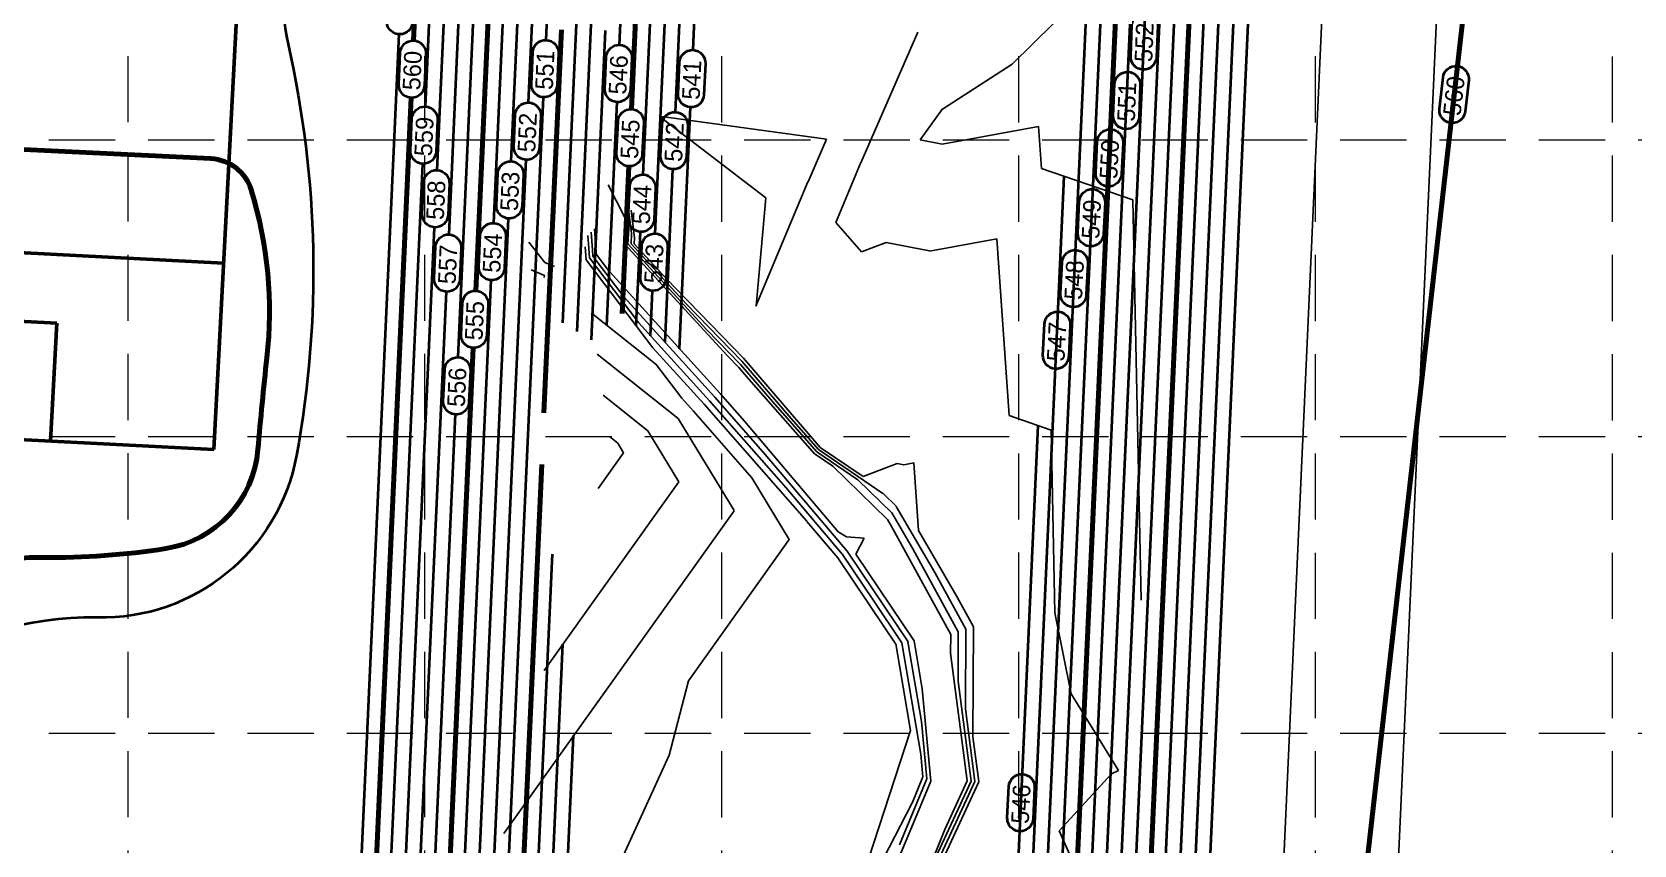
# Model space of a CAD drawing. Header units: feet. Extents: x 10084 to 13321, y 3329 to 8503.
# Drawn here: x 11676.6 to 12112.1, y 4917.2 to 5138.3 of the extents above; entities that cross this region are included whole.
import ezdxf
from ezdxf.enums import TextEntityAlignment as Align

# ---------------------------------------------------------------- set-up
doc = ezdxf.new("R2010")
doc.units = ezdxf.units.FT
doc.header["$LTSCALE"] = 40
doc.header["$MEASUREMENT"] = 0
doc.linetypes.add('DASHED', pattern=[0.75, 0.5, -0.25])
doc.linetypes.add('HIDDEN', pattern=[0.375, 0.25, -0.125])
for name, color, linetype in [('CONT-L', 55, 'Continuous'), ('CURB', 4, 'Continuous'), ('GRID', 254, 'DASHED'), ('Level 1', 7, 'Continuous'), ('Level 8', 7, 'Continuous'), ('LOT', 7, 'Continuous')]:
    doc.layers.add(name, color=color, linetype=linetype)
doc.styles.add('Style-CB101', font='CB101.shx')

msp = doc.modelspace()

# ---------------------------------------------------------------- linework, layer by layer
at = {"layer": 'CONT-L', "color": 5}
for points, elevation in [([(11954.3, 5140.62), (11943.06, 5129.58)], 547), ([(11943.06, 5129.58), (11924.13, 5117.4)], 547), ([(11847.09, 5115.43), (11892.63, 5109.18)], 544), ([(11924.05, 5107.85), (11950.21, 5112.63)], 547), ([(11950.21, 5112.63), (11951.01, 5101.24)], 547), ([(11901.94, 5102.81), (11895.11, 5086.49)], 546), ([(11839.46, 5089.87), (11840.42, 5082.4)], 544), ([(11895.11, 5086.49), (11902.14, 5078.56)], 546), ([(11828.96, 5079.07), (11828.62, 5083.9)], 542), ([(11829.96, 5078.63), (11829.52, 5084.83)], 541), ([(11838.04, 5086.01), (11837.73, 5080.7)], 541), ([(11828.18, 5076.92), (11827.95, 5079.51)], 543), ([(11833.65, 5073.13), (11830.02, 5077.92)], 541), ([(11837.73, 5080.7), (11865.62, 5050.32)], 541), ([(11838.59, 5080.72), (11860.07, 5057.32)], 542), ([(11815.93, 5072.11), (11812.31, 5073.65)], 549), ([(11841.5, 5059.37), (11828.18, 5076.92)], 543), ([(11837.58, 5066.25), (11829.1, 5077.42)], 542), ([(11862.23, 5039.04), (11837.58, 5066.25)], 542), ([(11854.52, 5064.32), (11869.62, 5048.78)], 543), ([(11859.35, 5037.12), (11845.42, 5052.48)], 544), ([(11853.27, 5038.72), (11846.29, 5047.91)], 546), ([(11865.62, 5050.32), (11868.73, 5047.12)], 541), ([(11870.07, 5049.61), (11888.76, 5027.82)], 544), ([(11871.48, 5043.91), (11889.47, 5023.56)], 541), ([(11844.07, 5029.88), (11831.93, 5039.53)], 548), ([(11872.32, 5017.1), (11856.46, 5035.19)], 546), ([(11942.29, 5034), (11953.65, 5030.1)], 546), ([(11895.75, 5002.37), (11870.27, 5032.47)], 541), ([(11888.76, 5027.82), (11890.92, 5025.37)], 544), ([(11890.92, 5025.37), (11902.59, 5017.44)], 544), ([(11830.53, 5014.19), (11837.45, 5023.89)], 549), ([(11890.44, 5024.77), (11907.93, 5012.87)], 543), ([(11913.58, 5020.65), (11916.31, 5021.14)], 544), ([(11916.31, 5021.14), (11917.6, 5002.79)], 544), ([(11882.49, 5000.3), (11872.32, 5017.1)], 546), ([(11815.84, 4964.68), (11852.46, 5016.02)], 548), ([(11896.94, 4996.21), (11881.59, 5014.33)], 543), ([(11804.85, 4920.37), (11867.48, 5008.16)], 547), ([(11911.58, 5009.32), (11922.05, 4991.31)], 543), ([(11895.69, 4995.3), (11887.25, 5005.26)], 544), ([(11909.2, 5005.76), (11910.1, 5004.21)], 541), ([(11855.09, 4961.88), (11882.49, 5000.3)], 546), ([(11900.58, 4996.31), (11902.81, 5000.65)], 541), ([(11908.3, 4976.58), (11895.69, 4995.3)], 544), ([(11902.07, 4991.34), (11898.18, 4997.12)], 542), ([(11916.41, 4972.8), (11900.58, 4996.31)], 541), ([(11916.08, 4997.76), (11928.42, 4975.2)], 542), ([(11914.76, 4972.5), (11902.07, 4991.34)], 542), ([(11913.1, 4972.2), (11905.19, 4983.96)], 543), ([(11926.36, 4974.51), (11926.33, 4969.4)], 541), ([(11928.42, 4975.2), (11928.35, 4961.82)], 542), ([(11930.49, 4975.89), (11930.38, 4954.24)], 543), ([(11915.44, 4948.34), (11911.45, 4971.9)], 544), ([(11918.23, 4941.93), (11913.1, 4972.2)], 543), ([(11918.63, 4959.69), (11916.41, 4972.8)], 541), ([(11849.79, 4941.69), (11855.09, 4961.88)], 546), ([(11959.12, 4958.37), (11971.95, 4937.54)], 546), ([(11901.19, 4904.79), (11915.44, 4948.34)], 544), ([(11932.4, 4946.67), (11933.99, 4934.46)], 544), ([(11835.92, 4911.29), (11849.79, 4941.69)], 546), ([(11918.81, 4935.75), (11918.23, 4941.93)], 543), ([(11915.86, 4928.65), (11918.81, 4935.75)], 543), ([(11971.95, 4937.54), (11970.08, 4936.62)], 546)]:
    msp.add_lwpolyline(points, dxfattribs=dict(at, elevation=elevation))
at = {"layer": 'CONT-L', "color": 5, "extrusion": (0.916621, -0.399759, 0)}
for points, elevation in [([(9474, 546), (9435.24, 546)], 8869.68), ([(9437.36, 544), (9424.7, 544)], 8858.59)]:
    msp.add_lwpolyline(points, dxfattribs=dict(at, elevation=elevation))
at = {"layer": 'CONT-L', "color": 5, "extrusion": (0.808718, -0.588196, 0), "elevation": 6633.22}
msp.add_lwpolyline([(11152.27, 547), (11141.93, 547)], dxfattribs=at)
at = {"layer": 'CONT-L', "color": 5, "extrusion": (0.607716, 0.794154, 0), "elevation": 11262.11}
msp.add_lwpolyline([(-6336.21, 544), (-6299.69, 544)], dxfattribs=at)
at = {"layer": 'CONT-L', "color": 5, "extrusion": (-0.195303, -0.980743, 0)}
for points, elevation in [([(10690.73, 547), (10696.85, 547)], -7338.3), ([(10687.12, 546), (10699.1, 546)], -7309.11), ([(10701.83, 544), (10703.61, 544)], -7250.72)]:
    msp.add_lwpolyline(points, dxfattribs=dict(at, elevation=elevation))
at = {"layer": 'CONT-L', "color": 5, "extrusion": (-0.324719, -0.945811, 0), "elevation": -8705.53}
msp.add_lwpolyline([(9646.92, 547), (9673.2, 547)], dxfattribs=at)
at = {"layer": 'CONT-L', "color": 5, "extrusion": (0.890543, 0.4549, 0), "elevation": 12856.54}
msp.add_lwpolyline([(-844.02, 541), (-854.02, 541)], dxfattribs=at)
at = {"layer": 'CONT-L', "color": 5, "extrusion": (0.922415, -0.3862, 0), "elevation": 8996.59}
msp.add_lwpolyline([(9293.05, 544), (9256.45, 544)], dxfattribs=at)
at = {"layer": 'CONT-L', "color": 5, "extrusion": (0.995937, -0.090053, 0), "elevation": 11369.18}
msp.add_lwpolyline([(6112.47, 544), (6142.02, 544)], dxfattribs=at)
at = {"layer": 'CONT-L', "color": 5, "extrusion": (0.999784, 0.020776, 0)}
for points, elevation in [([(4842.8, 547), (4733.91, 547)], 12079.08), ([(4780.67, 546), (4730.9, 546)], 12055.58)]:
    msp.add_lwpolyline(points, dxfattribs=dict(at, elevation=elevation))
at = {"layer": 'CONT-L', "color": 5, "extrusion": (0.99182, 0.127642, 0)}
for points, elevation in [([(3535.28, 541), (3533.38, 541)], 12390.39), ([(3535.86, 542), (3532.08, 542)], 12391.03), ([(3536.45, 543), (3530.79, 543)], 12391.66)]:
    msp.add_lwpolyline(points, dxfattribs=dict(at, elevation=elevation))
at = {"layer": 'CONT-L', "color": 5, "extrusion": (0.997552, 0.069936, 0), "elevation": 12154.23}
msp.add_lwpolyline([(4239.88, 543), (4243.34, 543)], dxfattribs=at)
at = {"layer": 'CONT-L', "color": 5, "extrusion": (0.998296, -0.058345, 0)}
for points, elevation in [([(5766.88, 542), (5762.78, 542)], 11521.99), ([(5765.72, 543), (5762.85, 543)], 11522.85), ([(5764.57, 544), (5762.92, 544)], 11523.71)]:
    msp.add_lwpolyline(points, dxfattribs=dict(at, elevation=elevation))
at = {"layer": 'CONT-L', "color": 5, "extrusion": (0.179807, -0.983702, 0), "elevation": -2852.6}
msp.add_lwpolyline([(12639.48, 546), (12658.13, 546)], dxfattribs=at)
at = {"layer": 'CONT-L', "color": 5, "extrusion": (0.997542, 0.070075, 0), "elevation": 12265.69}
msp.add_lwpolyline([(4233.02, 546), (4184.77, 546)], dxfattribs=at)
at = {"layer": 'CONT-L', "color": 5, "extrusion": (0.783383, 0.62154, 0), "elevation": 12411.22}
msp.add_lwpolyline([(-3367.98, 548), (-3360.9, 548)], dxfattribs=at)
at = {"layer": 'CONT-L', "color": 5, "extrusion": (0.996171, 0.087431, 0)}
for points, elevation in [([(4022.91, 544), (4026.46, 544)], 12225.81), ([(4023.74, 542), (4025.4, 542)], 12227.73), ([(4024.16, 541), (4024.87, 541)], 12228.69)]:
    msp.add_lwpolyline(points, dxfattribs=dict(at, elevation=elevation))
at = {"layer": 'CONT-L', "color": 5, "extrusion": (0.736623, 0.676303, 0)}
for points, elevation in [([(-4264.48, 543), (-4286.75, 543)], 12157.34), ([(-4265.05, 544), (-4277.85, 544)], 12157.98)]:
    msp.add_lwpolyline(points, dxfattribs=dict(at, elevation=elevation))
at = {"layer": 'CONT-L', "color": 5, "extrusion": (0.359176, -0.93327, 0)}
for points, elevation in [([(12932.01, 546), (12939.15, 546)], -464.7), ([(12910.47, 544), (12920.37, 544)], -407.5)]:
    msp.add_lwpolyline(points, dxfattribs=dict(at, elevation=elevation))
at = {"layer": 'CONT-L', "color": 5, "extrusion": (-0.390794, -0.920478, 0), "elevation": -9289.68}
msp.add_lwpolyline([(8895.71, 548), (8892.9, 548)], dxfattribs=at)
at = {"layer": 'CONT-L', "color": 5, "extrusion": (0.796727, 0.604339, 0), "elevation": 12490.98}
msp.add_lwpolyline([(-3133.21, 544), (-3103.16, 544)], dxfattribs=at)
at = {"layer": 'CONT-L', "color": 5, "extrusion": (0.989235, -0.146338, 0), "elevation": 10946.49}
msp.add_lwpolyline([(6746.08, 549), (6746.63, 549)], dxfattribs=at)
at = {"layer": 'CONT-L', "color": 5, "extrusion": (0.741029, 0.671474, 0)}
for points, elevation in [([(-4231.36, 541), (-4186.65, 541)], 12175.55), ([(-4230.85, 543), (-4202.12, 543)], 12172.12), ([(-4230.08, 546), (-4225.32, 546)], 12166.97)]:
    msp.add_lwpolyline(points, dxfattribs=dict(at, elevation=elevation))
at = {"layer": 'CONT-L', "color": 5, "extrusion": (0.717342, 0.696721, 0)}
for points, elevation in [([(-4617.57, 544), (-4647.83, 544)], 12033.07), ([(-4635.34, 542), (-4648.4, 542)], 12031.27)]:
    msp.add_lwpolyline(points, dxfattribs=dict(at, elevation=elevation))
at = {"layer": 'CONT-L', "color": 5, "extrusion": (-0.622308, -0.782772, 0)}
for points, elevation in [([(6131.59, 546), (6109.05, 546)], -11323.41), ([(6145.4, 547), (6117.31, 547)], -11315.66), ([(6136.75, 549), (6133.82, 549)], -11300.17)]:
    msp.add_lwpolyline(points, dxfattribs=dict(at, elevation=elevation))
at = {"layer": 'CONT-L', "color": 5, "extrusion": (0.758975, 0.651119, 0)}
for points, elevation in [([(-3897.32, 541), (-3901.55, 541)], 12294.35), ([(-3896.98, 542), (-3909.37, 542)], 12295.23), ([(-3896.64, 543), (-3917.19, 543)], 12296.11)]:
    msp.add_lwpolyline(points, dxfattribs=dict(at, elevation=elevation))
at = {"layer": 'CONT-L', "color": 5, "extrusion": (0.752129, 0.659016, 0)}
for points, elevation in [([(-4048.19, 542), (-4027.4, 542)], 12242.73), ([(-4037.64, 541), (-4027.62, 541)], 12244.45), ([(-4069.29, 544), (-4026.94, 544)], 12239.3), ([(-4058.74, 543), (-4027.17, 543)], 12241.02)]:
    msp.add_lwpolyline(points, dxfattribs=dict(at, elevation=elevation))
at = {"layer": 'CONT-L', "color": 5, "extrusion": (0.749221, 0.66232, 0)}
for points, elevation in [([(-4091.55, 542), (-4110.75, 542)], 12235.81), ([(-4099.38, 543), (-4110.61, 543)], 12236.57)]:
    msp.add_lwpolyline(points, dxfattribs=dict(at, elevation=elevation))
at = {"layer": 'CONT-L', "color": 5, "extrusion": (0.855307, 0.518121, 0)}
for points, elevation in [([(-1850.76, 548), (-1834.57, 548)], 12736.41), ([(-1865.27, 547), (-1835.93, 547)], 12745.18), ([(-1836.26, 549), (-1833.2, 549)], 12727.64)]:
    msp.add_lwpolyline(points, dxfattribs=dict(at, elevation=elevation))
at = {"layer": 'CONT-L', "color": 5, "extrusion": (0.763272, 0.646077, 0), "elevation": 12310.07}
msp.add_lwpolyline([(-3872.99, 542), (-3838.55, 542)], dxfattribs=at)
at = {"layer": 'CONT-L', "color": 5, "extrusion": (0.562263, 0.826959, 0)}
for points, elevation in [([(-7007.55, 541), (-7013.39, 541)], 10839.28), ([(-7007.6, 542), (-7021.1, 542)], 10840.05)]:
    msp.add_lwpolyline(points, dxfattribs=dict(at, elevation=elevation))
at = {"layer": 'CONT-L', "color": 5, "extrusion": (-0.697759, -0.716333, 0)}
for points, elevation in [([(5017.34, 541), (5038.14, 541)], -11895.54), ([(5024.8, 542), (5037.75, 542)], -11897.65)]:
    msp.add_lwpolyline(points, dxfattribs=dict(at, elevation=elevation))
at = {"layer": 'CONT-L', "color": 5, "extrusion": (0.697759, 0.716333, 0), "elevation": 11899.75}
msp.add_lwpolyline([(-5032.26, 543), (-5037.36, 543)], dxfattribs=at)
at = {"layer": 'CONT-L', "color": 5, "extrusion": (0.877233, 0.480065, 0)}
for points, elevation in [([(-1327.76, 541), (-1361.62, 541)], 12850.28), ([(-1344.82, 543), (-1362.39, 543)], 12854.57), ([(-1353.35, 544), (-1362.78, 544)], 12856.72)]:
    msp.add_lwpolyline(points, dxfattribs=dict(at, elevation=elevation))
at = {"layer": 'CONT-L', "color": 5, "extrusion": (0.864484, 0.502661, 0)}
for points, elevation in [([(-1657.95, 542), (-1669.26, 542)], 12813.43), ([(-1665.68, 544), (-1686.43, 544)], 12817.28)]:
    msp.add_lwpolyline(points, dxfattribs=dict(at, elevation=elevation))
at = {"layer": 'CONT-L', "color": 5, "extrusion": (-0.506135, -0.862454, 0), "elevation": -10335.17}
msp.add_lwpolyline([(7730.32, 541), (7727.67, 541)], dxfattribs=at)
at = {"layer": 'CONT-L', "color": 5, "extrusion": (-0.078608, -0.996906, 0), "elevation": -5920.83}
msp.add_lwpolyline([(11472.89, 541), (11468.11, 541)], dxfattribs=at)
at = {"layer": 'CONT-L', "color": 5, "extrusion": (0.829425, 0.558618, 0), "elevation": 12658.59}
msp.add_lwpolyline([(-2516.63, 543), (-2501.86, 543)], dxfattribs=at)
at = {"layer": 'CONT-L', "color": 5, "extrusion": (0.980269, 0.197668, 0), "elevation": 12703.26}
msp.add_lwpolyline([(2519.01, 546), (2496.61, 546)], dxfattribs=at)
at = {"layer": 'CONT-L', "color": 5, "extrusion": (0.829573, 0.558399, 0), "elevation": 12657.71}
msp.add_lwpolyline([(-2526.79, 544), (-2521.15, 544)], dxfattribs=at)
at = {"layer": 'CONT-L', "color": 5, "extrusion": (0.999986, -0.005295, 0), "elevation": 11906.04}
msp.add_lwpolyline([(5039.69, 544), (5009.78, 544)], dxfattribs=at)
at = {"layer": 'CONT-L', "color": 5, "extrusion": (0.985931, 0.167153, 0), "elevation": 12578.29}
msp.add_lwpolyline([(2888.96, 542), (2910.95, 542)], dxfattribs=at)
at = {"layer": 'CONT-L', "color": 5, "extrusion": (0.991617, 0.129216, 0)}
for points, elevation in [([(3386.67, 541), (3351.63, 541)], 12468.47), ([(3378.9, 542), (3351.43, 542)], 12469.5), ([(3371.12, 543), (3351.23, 543)], 12470.52)]:
    msp.add_lwpolyline(points, dxfattribs=dict(at, elevation=elevation))
at = {"layer": 'CONT-L', "color": 5, "extrusion": (0.995722, 0.092403, 0)}
for points, elevation in [([(3811.98, 541), (3837.15, 541)], 12325.93), ([(3812.64, 542), (3828.33, 542)], 12324.91)]:
    msp.add_lwpolyline(points, dxfattribs=dict(at, elevation=elevation))
at = {"layer": 'CONT-L', "color": 5, "extrusion": (0.923712, -0.383087, 0)}
for points, elevation in [([(9093.76, 541), (9124.94, 541)], 9121.14), ([(9105.62, 542), (9125.05, 542)], 9119.93)]:
    msp.add_lwpolyline(points, dxfattribs=dict(at, elevation=elevation))
at = {"layer": 'CONT-L', "color": 5, "extrusion": (0.907239, -0.420616, 0)}
for points, elevation in [([(9495.98, 543), (9458.93, 543)], 8750.49), ([(9496.36, 544), (9458.18, 544)], 8751.47), ([(9495.6, 542), (9469.8, 542)], 8749.52), ([(9495.21, 541), (9480.66, 541)], 8748.54)]:
    msp.add_lwpolyline(points, dxfattribs=dict(at, elevation=elevation))
at = {"layer": 'CONT-L', "color": 5, "extrusion": (0.73666, -0.676264, 0), "elevation": 5479.42}
msp.add_lwpolyline([(11731.53, 546), (11710.5, 546)], dxfattribs=at)
at = {"layer": 'CONT-L', "color": 5, "extrusion": (0.889734, -0.456479, 0), "elevation": 8352.12}
msp.add_lwpolyline([(9790.34, 543), (9824.54, 543)], dxfattribs=at)
at = {"layer": 'CONT-L', "color": 5, "extrusion": (0.927572, -0.373644, 0), "elevation": 9222.19}
msp.add_lwpolyline([(9020.6, 541), (8989.99, 541)], dxfattribs=at)
at = {"layer": 'CONT-L', "color": 5, "extrusion": (0.914147, 0.405383, 0), "elevation": 12924.34}
msp.add_lwpolyline([(-348.08, 546), (-394.13, 546)], dxfattribs=at)
at = {"layer": 'CURB', "color": 7}
msp.add_line((11990.05, 4321.99), (12030.06, 5204.06), dxfattribs=at)
at = {"layer": 'GRID', "color": 252, "linetype": 'HIDDEN', "lineweight": 0, "ltscale": 1.8}
for p, q in [((11702.72, 3736.78), (11702.72, 8418.16)), ((11783.43, 3736.77), (11783.43, 8418.16)), ((11864.14, 3736.75), (11864.14, 8418.16)), ((11944.85, 3736.74), (11944.85, 8418.16)), ((12025.56, 3736.73), (12025.56, 8418.16)), ((12106.27, 3736.71), (12106.27, 8418.16)), ((10169.24, 5109.06), (13236.21, 5109.06)), ((10169.24, 5028.35), (13236.21, 5028.35)), ((10169.24, 4947.64), (13236.21, 4947.64))]:
    msp.add_line(p, q, dxfattribs=at)
at = {"layer": 'Level 1', "color": 5, "linetype": 'Continuous', "lineweight": 40}
for p, q in [((11786.76, 5100.76), (11796.27, 5310.34)), ((11789.98, 5083.27), (11800.27, 5310.15)), ((11792.47, 5049.88), (11804.35, 5312.02)), ((11783.55, 5118.07), (11792.01, 5304.74)), ((11802.13, 5086.39), (11812.11, 5306.54)), ((11806.89, 5103.17), (11816, 5303.97)), ((11811.62, 5119.14), (11819.89, 5301.39)), ((11816.4, 5136.15), (11823.78, 5298.82)), ((11836.36, 5134.85), (11843.21, 5285.96)), ((11842.77, 5099.56), (11850.95, 5279.96)), ((11846.04, 5083.51), (11854.28, 5265.16)), ((11947.4, 4794.17), (11968.13, 5251.28)), ((11950.2, 4767.67), (11972.13, 5251.1)), ((11956.06, 4720.24), (11980.12, 5250.74)), ((11959.73, 4712.82), (11984.11, 5250.55)), ((11963.49, 4707.63), (11988.11, 5250.37)), ((11966.81, 4692.43), (11992.11, 5250.19)), ((11851.55, 5116.56), (11857.37, 5245)), ((11856.32, 5133.45), (11860.46, 5224.84)), ((11824.82, 5056.9), (11830.1, 5173.37)), ((11820.92, 5059.21), (11825.3, 5155.8)), ((11828.72, 5054.58), (11832.53, 5138.74)), ((11763.98, 4863.34), (11776.43, 5137.72)), ((11803.94, 4861.53), (11815.69, 5120.59)), ((11832.9, 5058.56), (11835.65, 5119.29)), ((11852.63, 5052.19), (11855.61, 5117.89)), ((11771.99, 4863.31), (11782.84, 5102.51)), ((11799.95, 4861.71), (11810.92, 5103.58)), ((11848.71, 5053.96), (11850.84, 5101)), ((11944.47, 4817.97), (11957.23, 5099.11)), ((11795.95, 4861.89), (11806.19, 5087.61)), ((11775.97, 4862.8), (11786.06, 5085.21)), ((11840.9, 5058.44), (11842.06, 5084)), ((11791.96, 4862.07), (11801.42, 5070.83)), ((11779.97, 4862.62), (11789.27, 5067.71)), ((11844.78, 5055.74), (11845.34, 5067.96)), ((11783.97, 4862.6), (11791.76, 5034.33)), ((11941.55, 4841.74), (11950.15, 5031.3)), ((11811.94, 4861.21), (11818.07, 4996.37)), ((11815.93, 4861.02), (11820.96, 4971.86)), ((11819.93, 4860.84), (11823.84, 4946.98))]:
    msp.add_line(p, q, dxfattribs=at)
at = {"layer": 'Level 1', "color": 5, "linetype": 'Continuous', "lineweight": 70}
for p, q in [((11797.29, 5067.99), (11808.23, 5309.11)), ((11780.36, 5136.01), (11787.01, 5282.84)), ((11839.57, 5117.37), (11847.06, 5282.53)), ((11952.8, 4736.67), (11976.12, 5250.92)), ((11815.8, 5034.73), (11820.53, 5138.97)), ((11767.98, 4863.16), (11779.65, 5120.46)), ((11837.05, 5061.81), (11838.87, 5101.81)), ((11787.98, 4862.8), (11796.59, 5052.43)), ((11807.94, 4861.39), (11815.17, 5020.72))]:
    msp.add_line(p, q, dxfattribs=at)
at = {"layer": 'Level 1', "color": 5, "linetype": 'Continuous', "lineweight": 40, "flags": 128}
for points in [[(12135.52, 5294.95), (12159.03, 5275.63, 0.134862), (12183.21, 5264.83), (12199.55, 5262.33), (12199.55, 5262.33, -0.914811), (12198.82, 5250.79), (12198.82, 5250.79), (12021.24, 5246.17, 0.393471), (12011.51, 5236.62), (11969.28, 4305.4, 0.406728), (11978.56, 4294.97), (12016.27, 4290.87)], [(12063.93, 5263.18, -1.128051), (12065.38, 5253.32), (12017.5, 5252.07, 0.393471), (12007.78, 5242.53), (11965.25, 4304.85)], [(11942.94, 4300.47), (11961.27, 4305.47), (12004.04, 5248.43, -0.000001), (12004.04, 5248.43)], [(11982.63, 5140.04), (11982.29, 5131.47), (11982.29, 5131.47, -1), (11975.3, 5131.75), (11975.3, 5131.75), (11975.64, 5140.31), (11975.64, 5140.31, -1), (11982.63, 5140.04)], [(11783.69, 5132.36), (11783.3, 5123.79), (11783.3, 5123.79, -1), (11776.31, 5124.11), (11776.31, 5124.11), (11776.7, 5132.67), (11776.7, 5132.67, -1), (11783.69, 5132.36)], [(11819.74, 5132.49), (11819.35, 5123.93), (11819.35, 5123.93, -1), (11812.36, 5124.25), (11812.36, 5124.25), (11812.74, 5132.81), (11812.74, 5132.81, -1), (11819.74, 5132.49)], [(11839.7, 5131.19), (11839.31, 5122.63), (11839.31, 5122.63, -1), (11832.32, 5122.95), (11832.32, 5122.95), (11832.71, 5131.51), (11832.71, 5131.51, -1), (11839.7, 5131.19)], [(11859.66, 5129.79), (11859.27, 5121.23), (11859.27, 5121.23, -1), (11852.27, 5121.55), (11852.27, 5121.55), (11852.66, 5130.11), (11852.66, 5130.11, -1), (11859.66, 5129.79)], [(11977.89, 5123.85), (11977.56, 5115.28), (11977.56, 5115.28, -1), (11970.56, 5115.56), (11970.56, 5115.56), (11970.9, 5124.12), (11970.9, 5124.12, -1), (11977.89, 5123.85)], [(11786.88, 5114.42), (11786.5, 5105.85), (11786.5, 5105.85, -1), (11779.5, 5106.17), (11779.5, 5106.17), (11779.89, 5114.73), (11779.89, 5114.73, -1), (11786.88, 5114.42)], [(11814.96, 5115.48), (11814.57, 5106.92), (11814.57, 5106.92, -1), (11807.58, 5107.24), (11807.58, 5107.24), (11807.97, 5115.8), (11807.97, 5115.8, -1), (11814.96, 5115.49)], [(11842.91, 5113.72), (11842.52, 5105.15), (11842.52, 5105.15, -1), (11835.53, 5105.47), (11835.53, 5105.47), (11835.92, 5114.03), (11835.92, 5114.03, -1), (11842.91, 5113.72)], [(11854.88, 5112.9), (11854.5, 5104.34), (11854.5, 5104.34, -1), (11847.5, 5104.66), (11847.5, 5104.66), (11847.89, 5113.22), (11847.89, 5113.22, -1), (11854.88, 5112.9)], [(11973.21, 5108.22), (11972.79, 5099.65), (11972.79, 5099.65, -1), (11965.8, 5100), (11965.8, 5100), (11966.22, 5108.56), (11966.22, 5108.56, -1), (11973.21, 5108.22)], [(11790.1, 5097.11), (11789.71, 5088.55), (11789.71, 5088.55, -1), (11782.72, 5088.86), (11782.72, 5088.86), (11783.11, 5097.43), (11783.11, 5097.43, -1), (11790.1, 5097.11)], [(11810.23, 5099.52), (11809.84, 5090.95), (11809.84, 5090.95, -1), (11802.85, 5091.27), (11802.85, 5091.27), (11803.24, 5099.83), (11803.24, 5099.83, -1), (11810.23, 5099.52)], [(11846.11, 5095.9), (11845.72, 5087.34), (11845.72, 5087.34, -1), (11838.72, 5087.66), (11838.72, 5087.66), (11839.11, 5096.22), (11839.11, 5096.22, -1), (11846.11, 5095.9)], [(11968.32, 5091.94), (11967.91, 5083.38), (11967.91, 5083.38, -1), (11960.92, 5083.71), (11960.92, 5083.71), (11961.32, 5092.27), (11961.32, 5092.27, -1), (11968.32, 5091.94)], [(11805.47, 5082.73), (11805.08, 5074.17), (11805.08, 5074.17, -1), (11798.09, 5074.49), (11798.09, 5074.49), (11798.47, 5083.05), (11798.47, 5083.05, -1), (11805.47, 5082.73)], [(11793.31, 5079.61), (11792.93, 5071.05), (11792.93, 5071.05, -1), (11785.93, 5071.37), (11785.93, 5071.37), (11786.32, 5079.93), (11786.32, 5079.93, -1), (11793.31, 5079.61)], [(11849.38, 5079.86), (11848.99, 5071.3), (11848.99, 5071.3, -1), (11842, 5071.61), (11842, 5071.61), (11842.39, 5080.18), (11842.39, 5080.18, -1), (11849.38, 5079.86)], [(11963.65, 5075.39), (11963.22, 5066.83), (11963.22, 5066.83, -1), (11956.23, 5067.18), (11956.23, 5067.18), (11956.66, 5075.74), (11956.66, 5075.74, -1), (11963.65, 5075.39)], [(11800.63, 5064.34), (11800.24, 5055.77), (11800.24, 5055.77, -1), (11793.25, 5056.09), (11793.25, 5056.09), (11793.64, 5064.65), (11793.64, 5064.65, -1), (11800.63, 5064.34)], [(11958.88, 5058.61), (11958.44, 5050.04), (11958.44, 5050.05, -1), (11951.45, 5050.4), (11951.45, 5050.4), (11951.88, 5058.96), (11951.88, 5058.96, -1), (11958.87, 5058.61)], [(11795.8, 5046.23), (11795.41, 5037.66), (11795.41, 5037.66, -1), (11788.42, 5037.98), (11788.42, 5037.98), (11788.81, 5046.54), (11788.81, 5046.54, -1), (11795.8, 5046.23)], [(11949.17, 4932.85), (11948.74, 4924.29), (11948.74, 4924.29, -1), (11941.75, 4924.64), (11941.75, 4924.64), (11942.18, 4933.2), (11942.18, 4933.2, -1), (11949.17, 4932.85)]]:
    msp.add_lwpolyline(points, format="xyb", dxfattribs=at)
at = {"layer": 'Level 1', "color": 35, "linetype": 'Continuous', "lineweight": 70, "flags": 128}
for points in [[(12070.77, 4287.01), (11998.9, 4297.37, -0.405409), (11973.38, 4330.45), (12075.88, 5232.97, -0.374029), (12085.56, 5241.84), (12278.73, 5246.87), (12278.73, 5246.87, 0.914811), (12279.31, 5256.2), (12247.17, 5261.11, -0.134862), (12222.98, 5271.91), (12198.43, 5292.1)], [(11657.31, 5107.2), (11725.26, 5103.9), (11725.26, 5103.9, -0.315857), (11736.22, 5095.38, -0.102996), (11740.48, 5049.75), (11740.48, 5049.75, 0.007365), (11738.05, 5024.8), (11738.05, 5024.8, -0.345721), (11713.04, 4997.87), (11713.04, 4997.87, -0.042132), (11679.54, 4995.43), (11679.54, 4995.43, 0.374544), (11603.77, 4930.96)]]:
    msp.add_lwpolyline(points, format="xyb", dxfattribs=at)
at = {"layer": 'Level 1', "color": 5, "linetype": 'Continuous', "lineweight": 40, "flags": 128}
msp.add_lwpolyline([(11935.83, 4302.67), (11957.41, 4308.56), (11957.41, 4308.56), (12000.1, 5249.83)], dxfattribs=at)
at = {"layer": 'Level 1', "color": 5, "linetype": 'Continuous', "lineweight": 70, "flags": 128}
msp.add_lwpolyline([(11964.57, 4623.95), (11972.62, 4732.19), (11972.62, 4732.19), (11996.1, 5250.01)], dxfattribs=at)
at = {"layer": 'Level 1', "color": 35, "linetype": 'Continuous', "lineweight": 40, "flags": 128}
for points in [[(11657.86, 5207.84), (11724.48, 5205.23), (11724.48, 5205.23, -0.51028), (11748.5, 5169.22, 0.145509), (11746.22, 5135.04, -0.101318), (11748.5, 5023.15), (11748.5, 5023.15, -0.368931), (11694.29, 4979.09), (11694.29, 4979.09, 0.309597), (11607.59, 4921.47)], [(11780.47, 5149.62), (11780.08, 5141.05), (11780.08, 5141.05, -1), (11773.09, 5141.37), (11773.09, 5141.37), (11773.48, 5149.94), (11773.48, 5149.94, -1), (11780.47, 5149.62)], [(12067.17, 5125.2), (12066.2, 5116.68), (12066.2, 5116.68, -1), (12059.24, 5117.47), (12059.24, 5117.47), (12060.21, 5125.99), (12060.21, 5125.99, -1), (12067.17, 5125.2)]]:
    msp.add_lwpolyline(points, format="xyb", dxfattribs=at)
at = {"layer": 'Level 8', "color": 7, "linetype": 'Continuous', "lineweight": 53}
for p, q in [((11726.05, 5024.78), (11740.61, 5303.58)), ((11683.37, 5059.18), (11607.33, 5063.15)), ((11681.69, 5027.08), (11683.37, 5059.18)), ((11561.3, 5033.38), (11726.05, 5024.78))]:
    msp.add_line(p, q, dxfattribs=at)
at = {"layer": 'Level 8', "color": 7, "linetype": 'Continuous', "lineweight": 53, "extrusion": (0, 0, -1)}
msp.add_line((11563.95, 5084.09), (11728.69, 5075.48), dxfattribs=at)
at = {"layer": 'LOT', "color": 7}
msp.add_line((12018.35, 4258.35), (12063.93, 5263.18), dxfattribs=at)

# ---------------------------------------------------------------- texts
at = {"layer": 'Level 1', "color": 5, "linetype": 'Continuous', "lineweight": 40, "style": 'Style-CB101'}
for s, rotation, p in [('552', 87.7553, (11976.34, 5130.27)), ('560', 87.4032, (11777.35, 5122.62)), ('551', 87.4032, (11813.39, 5122.76)), ('546', 87.4032, (11833.35, 5121.46)), ('541', 87.4032, (11853.31, 5120.06)), ('551', 87.7553, (11971.61, 5114.08)), ('559', 87.4032, (11780.54, 5104.68)), ('552', 87.4032, (11808.61, 5105.75)), ('545', 87.4032, (11836.56, 5103.98)), ('542', 87.4032, (11848.54, 5103.17)), ('550', 87.1789, (11966.83, 5098.51)), ('553', 87.4032, (11803.89, 5089.78)), ('558', 87.4032, (11783.76, 5087.37)), ('544', 87.4032, (11839.76, 5086.17)), ('549', 87.2888, (11961.95, 5082.22)), ('554', 87.4032, (11799.12, 5073)), ('557', 87.4032, (11786.97, 5069.88)), ('543', 87.4032, (11843.03, 5070.12)), ('548', 87.1216, (11957.25, 5065.68)), ('555', 87.4032, (11794.28, 5054.6)), ('547', 87.1216, (11952.48, 5048.9)), ('556', 87.4032, (11789.46, 5036.49)), ('546', 87.1216, (11942.77, 4923.14))]:
    msp.add_text(s, height=4.8, rotation=rotation, dxfattribs=at).set_placement(p, align=Align.TOP_LEFT)
at = {"layer": 'Level 1', "color": 35, "linetype": 'Continuous', "lineweight": 40, "style": 'Style-CB101'}
msp.add_text('560', height=4.8, rotation=83.5203, dxfattribs=at).set_placement((12060.17, 5115.92), align=Align.TOP_LEFT)

doc.saveas('drawing.dxf')
